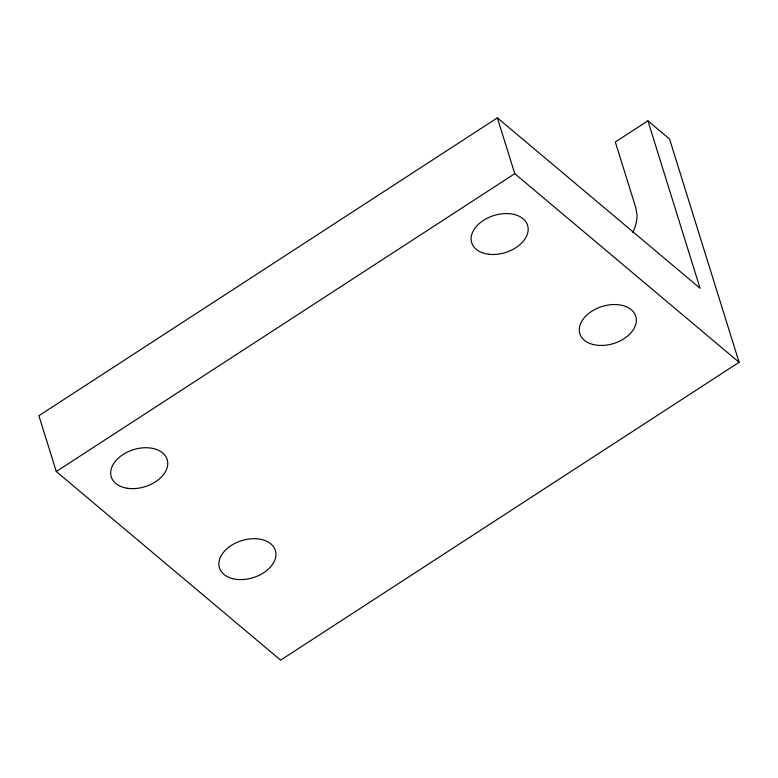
<?xml version="1.0" encoding="UTF-8"?>
<svg xmlns="http://www.w3.org/2000/svg" width="778" height="778" viewBox="0 0 778 778"><rect width="100%" height="100%" fill="white"/><g stroke="black" fill="none" stroke-linecap="round" stroke-linejoin="round"><path stroke-width="1.17" d="M647.918 120.823L700.074 288.278L497.385 117.857L38.9 415.715L56.288 471.536L280.615 660.143L739.1 362.285L669.557 139.019L647.918 120.823L615.32 142.004L635.607 207.123L637.046 214.864A39.026 26.909 -49.9 0 1 632.845 232.641M56.288 471.536L514.773 173.679L739.1 362.285M497.385 117.857L514.773 173.679M127.008 488.214A29.272 19.392 -17.3 0 0 167.659 461.801A29.272 19.392 -17.3 0 0 122.992 454.537A29.272 19.392 -17.3 0 0 127.008 488.214M232.758 578.676A29.272 19.392 -17.3 0 0 275.947 554.675A29.272 19.392 -17.3 0 0 233.526 544.094A29.272 19.392 -17.3 0 0 232.758 578.676M593.254 344.547A29.272 19.392 -17.3 0 0 636.375 320.478A29.272 19.392 -17.3 0 0 593.896 309.975A29.272 19.392 -17.3 0 0 593.254 344.547M488.506 254.221A29.272 19.392 -17.3 0 0 527.97 226.855A29.272 19.392 -17.3 0 0 482.467 221.03A29.272 19.392 -17.3 0 0 488.506 254.221"/></g></svg>
